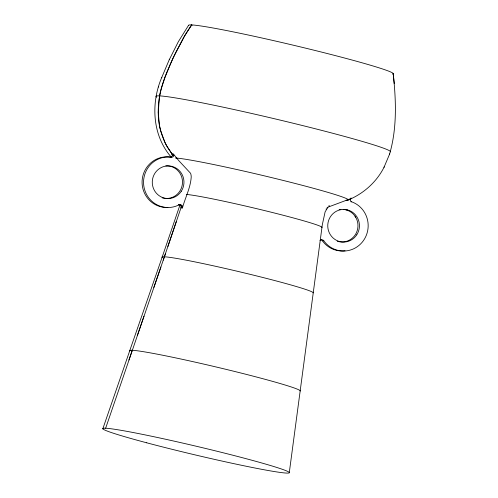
<?xml version="1.0" encoding="UTF-8"?>
<svg xmlns="http://www.w3.org/2000/svg" width="498" height="498" viewBox="0 0 498 498"><rect width="100%" height="100%" fill="white"/><g stroke="black" fill="none" stroke-linecap="round" stroke-linejoin="round"><path stroke-width="0.75" d="M289.301 472.509L322.33 224.623L325.119 211.849L327.908 207.33M159.316 97.708L158.277 112.411L159.348 124.799A62.592 60.775 -87.3 0 0 160.188 128.851A72.16 70.062 -87.3 0 0 162.977 137.722L164.981 142.472A60.383 58.633 -87.3 0 0 166.861 146.132L173.111 155.532M159.36 97.403L159.846 94.371A41.129 39.933 -87.3 0 1 160.151 92.871L160.58 91.078A81.734 79.356 -87.3 0 1 161.221 88.706L165.118 77.084L170.671 63.483A310.26 301.246 -87.3 0 1 173.702 56.797L185.038 35.153A170.82 165.859 -87.3 0 1 186.937 32.021L191.674 24.925L192.178 25.317M161.806 77.308C150.67 103.142 152.232 135.643 171.424 157.306M389.498 154.374C397.199 128.353 396.109 100.223 393.177 73.511M167.882 246.547L176.404 221.336M178.577 204.541A2.54 2.465 -87.3 0 1 180.955 207.909L182.424 207.977C185.2 197.768 190.466 187.939 191.207 177.22A14.896 14.467 -87.3 0 0 191.145 175.694L190.859 174.126A5.192 5.042 -87.3 0 0 190.46 173.167L178.813 160.673L173.453 154.087L171.984 154.019L167.627 147.47A61.671 59.878 -87.3 0 1 164.757 141.986L160.599 130.47A64.242 62.375 -87.3 0 1 159.267 124.338C155.955 104.792 160.922 84.946 169.071 67.193A297.823 289.176 -87.3 0 1 176.043 51.91L183.799 37.263L191.674 24.925M181.801 205.4L163.232 260.199M162.124 257.248L180.108 204.585M105.638 428.23L165.56 253.376M128.938 360.023L132.269 350.281M137.286 335.677L143.984 316.199M160.898 267.021L153.857 287.471M102.825 428.803L129.841 350.449M129.698 350.804L162.248 256.931M158.389 87.075L158.582 86.584M169.27 59.71L178.321 41.726L188.561 25.311M348.021 200.072C363.378 193.809 376.457 182.193 383.989 167.359L384.182 166.88M161.613 77.8L169.451 59.237M383.989 167.359L389.691 153.882M326.041 209.148L326.277 208.786M321.005 239.781A2.54 2.465 -87.3 0 1 322.337 240.721L323.806 240.789A25.305 24.57 -87.3 0 0 363.384 240.69A25.305 24.57 -87.3 0 0 351.619 201.802A1.936 1.88 -87.3 0 1 351.42 198.229L350.349 198.752M350.082 198.883L327.784 207.224A5.192 5.042 -87.3 0 0 326.993 207.89M329.134 205.923L328.823 206.023L329.303 205.873M167.882 207.423A25.305 24.57 -87.3 0 1 142.104 181.023A25.305 24.57 -87.3 0 1 170.21 157.113L170.397 157.119M171.038 157.15L171.679 157.181A1.936 1.88 -87.3 0 0 173.453 154.087M176.012 158.003L176.473 158.022M350.505 198.185L351.42 198.229M346.34 200.283L346.982 200.314M350.885 201.771L351.619 201.802M186.545 194.432L187.005 194.457M345.88 209.814L347.349 209.882M178.545 204.852L179.006 204.877A2.54 2.465 -87.3 0 1 182.424 207.977M338.379 241.536L339.854 241.605M173.067 155.476L171.935 153.957A1.936 1.88 -87.3 0 1 170.21 157.113M172.339 154.505L171.984 154.019M355.043 216.188L355.665 217.159M393.208 73.754L394.26 83.683M129.717 350.835A87.629 3.972 13.3 0 1 214.787 366.665A87.629 3.972 13.3 0 1 300.182 391.023M162.535 257.628A77.588 3.517 13.3 0 1 234.77 270.663A77.588 3.517 13.3 0 1 313.068 292.868M175.688 157.997A90.368 4.102 13.3 0 1 281.849 180.108A90.368 4.102 13.3 0 1 346.122 200.264M188.618 25.591A105.153 4.768 13.3 0 1 294.349 45.449A105.153 4.768 13.3 0 1 392.661 74.053M156.689 97.191A120.491 5.466 13.3 0 1 268.864 117.428A120.491 5.466 13.3 0 1 390.463 151.915M186.918 194.488A71.195 3.231 13.3 0 1 267.314 211.245A71.195 3.231 13.3 0 1 321.615 227.648M179.006 204.877A25.305 24.57 -87.3 0 1 143.847 186.24A25.305 24.57 -87.3 0 1 171.679 157.181M165.772 165.865A16.316 15.843 -87.3 0 1 182.386 184.005A16.316 15.843 -87.3 0 1 162.149 197.812M345.064 250.787A25.305 24.57 -87.3 0 1 322.337 240.721M319.984 240.602A2.54 2.465 -87.3 0 1 323.806 240.789M348.886 200.015A1.936 1.88 -87.3 0 1 348.967 199.325M343.19 209.397A16.322 15.849 -87.3 0 1 357.695 228.719A16.322 15.849 -87.3 0 1 337.258 241.225M339.144 209.664A16.322 15.849 -87.3 0 1 340.862 209.415M146.711 442.803A95.846 4.345 13.3 0 0 289.288 472.795A95.846 4.345 13.3 0 0 152.189 436.366A95.846 4.345 13.3 0 0 146.711 442.803M181.278 191.276A16.316 15.843 -87.3 0 0 169.183 165.94A16.316 15.843 -87.3 0 0 153.894 189.458A16.316 15.843 -87.3 0 0 181.278 191.276M356.761 234.795A16.316 15.843 -87.3 0 0 344.666 209.459A16.316 15.843 -87.3 0 0 329.377 232.977A16.316 15.843 -87.3 0 0 356.761 234.795"/></g></svg>
